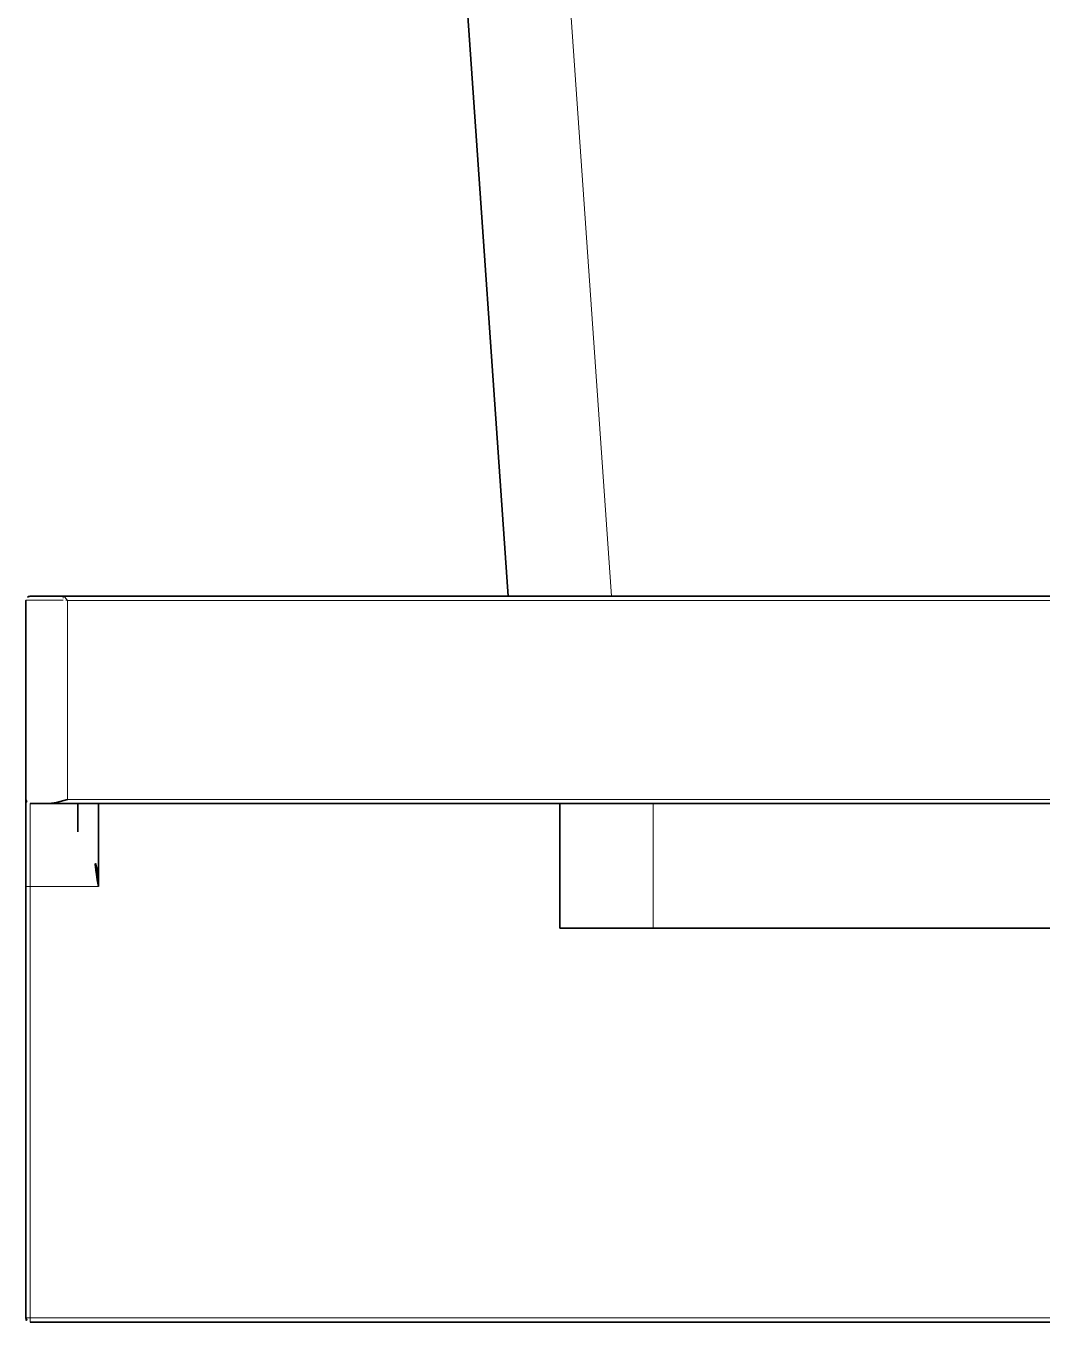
# Model space of a CAD drawing. Extents: x 16296677952 to 16296679688, y -37409618576 to -37409617304.
# Drawn here: x 16296678216.2 to 16296678265.2, y -37409618217.1 to -37409618154.6 of the extents above; entities that cross this region are included whole.
import ezdxf

# ---------------------------------------------------------------- set-up
doc = ezdxf.new("R2010")
doc.units = 0
doc.header["$LTSCALE"] = 10
doc.header["$MEASUREMENT"] = 0
doc.layers.get('0').update_dxf_attribs({"linetype": 'CONTINUOUS'})

msp = doc.modelspace()

# ---------------------------------------------------------------- linework, layer by layer
at = {"color": 7, "lineweight": 35}
for p, q in [((16296678233.16884, -37409618092.0867), (16296678239.41884, -37409618182.0867)), ((16296678312.3589, -37409618182.0867), (16296678217.97887, -37409618182.0867)), ((16296678313.040661, -37409618192.0867), (16296678217.29707, -37409618192.0867)), ((16296678246.41884, -37409618198.0867), (16296678283.91884, -37409618198.0867)), ((16296678216.368879, -37409618217.0867), (16296678313.968889, -37409618217.0867)), ((16296678219.988819, -37409618217.0867), (16296678310.348949, -37409618217.0867))]:
    msp.add_line(p, q, dxfattribs=at)
at = {"color": 7, "lineweight": 13}
for p, q in [((16296678238.156879, -37409618092.0867), (16296678244.406879, -37409618182.0867)), ((16296678307.558611, -37409618182.286713), (16296678225.24843, -37409618182.286713)), ((16296678307.558611, -37409618191.886688), (16296678225.24843, -37409618191.886688)), ((16296678216.368879, -37409618216.886688), (16296678313.968889, -37409618216.886688))]:
    msp.add_line(p, q, dxfattribs=at)
at = {"color": 7, "lineweight": 35, "ltscale": 0.239999}
msp.add_line((16296678216.168871, -37409618182.286713), (16296678216.168871, -37409618191.886688), dxfattribs=at)
at = {"color": 7, "lineweight": 13, "ltscale": 0.044476}
msp.add_line((16296678217.958941, -37409618182.276703), (16296678216.17992, -37409618182.276703), dxfattribs=at)
at = {"color": 7, "lineweight": 35, "ltscale": 0.04025}
msp.add_line((16296678217.97887, -37409618182.0867), (16296678216.368879, -37409618182.0867), dxfattribs=at)
at = {"color": 7, "lineweight": 13, "ltscale": 0.239999}
msp.add_line((16296678218.168871, -37409618182.286713), (16296678218.168871, -37409618191.886688), dxfattribs=at)
at = {"color": 7, "lineweight": 13, "ltscale": 0.176989}
for p, q in [((16296678225.24843, -37409618182.286713), (16296678218.168871, -37409618182.286713)), ((16296678225.24843, -37409618191.886688), (16296678218.168871, -37409618191.886688))]:
    msp.add_line(p, q, dxfattribs=at)
at = {"color": 7, "lineweight": 35, "ltscale": 0.105}
msp.add_line((16296678216.168871, -37409618191.886688), (16296678216.168871, -37409618196.0867), dxfattribs=at)
at = {"color": 7, "lineweight": 35, "ltscale": 0.023205}
msp.add_line((16296678216.368879, -37409618192.0867), (16296678217.29707, -37409618192.0867), dxfattribs=at)
at = {"color": 7, "lineweight": 13, "ltscale": 0.1}
msp.add_line((16296678216.368879, -37409618196.0867), (16296678216.368879, -37409618192.0867), dxfattribs=at)
at = {"color": 7, "lineweight": 35, "ltscale": 0.033856}
msp.add_line((16296678218.668871, -37409618193.440948), (16296678218.668871, -37409618192.0867), dxfattribs=at)
at = {"color": 7, "lineweight": 35, "ltscale": 0.100002}
msp.add_line((16296678219.668871, -37409618192.086639), (16296678219.668871, -37409618196.0867), dxfattribs=at)
at = {"color": 7, "lineweight": 35, "ltscale": 0.15}
msp.add_line((16296678241.91884, -37409618192.0867), (16296678241.91884, -37409618198.0867), dxfattribs=at)
at = {"color": 7, "lineweight": 13, "ltscale": 0.15}
msp.add_line((16296678246.41884, -37409618192.0867), (16296678246.41884, -37409618198.0867), dxfattribs=at)
at = {"color": 7, "lineweight": 35, "ltscale": 0.025}
msp.add_line((16296678216.168871, -37409618196.0867), (16296678216.168871, -37409618197.0867), dxfattribs=at)
at = {"color": 7, "lineweight": 13, "ltscale": 0.005}
for p, q in [((16296678216.368879, -37409618196.0867), (16296678216.168871, -37409618196.0867)), ((16296678216.368879, -37409618217.0867), (16296678216.368879, -37409618216.886688))]:
    msp.add_line(p, q, dxfattribs=at)
at = {"color": 7, "lineweight": 13, "ltscale": 0.0825}
msp.add_line((16296678216.368879, -37409618196.0867), (16296678219.668871, -37409618196.0867), dxfattribs=at)
at = {"color": 7, "lineweight": 13, "ltscale": 0.025}
msp.add_line((16296678216.368879, -37409618196.0867), (16296678216.368879, -37409618197.0867), dxfattribs=at)
at = {"color": 7, "lineweight": 35, "ltscale": 0.275}
msp.add_line((16296678216.168871, -37409618208.0867), (16296678216.168871, -37409618197.0867), dxfattribs=at)
at = {"color": 7, "lineweight": 13, "ltscale": 0.018827}
msp.add_line((16296678216.368879, -37409618197.839783), (16296678216.368879, -37409618197.0867), dxfattribs=at)
at = {"color": 7, "lineweight": 13, "ltscale": 0.256173}
msp.add_line((16296678216.368879, -37409618208.0867), (16296678216.368879, -37409618197.839783), dxfattribs=at)
at = {"color": 7, "lineweight": 35, "ltscale": 0.1125}
msp.add_line((16296678241.91884, -37409618198.0867), (16296678246.41884, -37409618198.0867), dxfattribs=at)
at = {"color": 7, "lineweight": 35, "ltscale": 0.22}
msp.add_line((16296678216.168871, -37409618216.886688), (16296678216.168871, -37409618208.0867), dxfattribs=at)
at = {"color": 7, "lineweight": 13, "ltscale": 0.22}
msp.add_line((16296678216.368879, -37409618216.886688), (16296678216.368879, -37409618208.0867), dxfattribs=at)
at = {"color": 7, "lineweight": 13, "ltscale": 0.000170135}
msp.add_line((16296678216.175671, -37409618216.886688), (16296678216.168871, -37409618216.886688), dxfattribs=at)
at = {"color": 7, "lineweight": 13, "ltscale": 0.00483}
msp.add_line((16296678216.368879, -37409618216.886688), (16296678216.175671, -37409618216.886688), dxfattribs=at)
at = {"color": 7, "lineweight": 13}
msp.add_lwpolyline([(16296678218.168871, -37409618182.286713), (16296678218.048229, -37409618182.126343), (16296678218.01173, -37409618182.097023), (16296678217.97887, -37409618182.0867)], dxfattribs=at)
at = {"color": 7, "lineweight": 35}
msp.add_lwpolyline([(16296678218.168871, -37409618191.886688), (16296678217.6458, -37409618192.038422), (16296678217.29707, -37409618192.0867)], dxfattribs=at)
for centre, radius, start, end in [((16296678216.179399, -37409618182.287354), 0.010603, 87.17005504, 176.49726752), ((16296678216.369459, -37409618182.276093), 0.189478, 90.18392411, 180.18272165), ((16296678216.368879, -37409618191.886688), 0.2, 180, 270), ((16296678215.668871, -37409618196.0867), 3.999999, 0, 41.40962901), ((16296678216.368879, -37409618216.886688), 0.2, 180, 270)]:
    msp.add_arc(centre, radius, start, end, dxfattribs=at)
at = {"color": 7, "lineweight": 13}
msp.add_arc((16296678217.90559, -37409618185.493874), 3.217757, 85.30718301, 89.05039632, dxfattribs=at)
msp.add_ellipse((16296678217.97887, -37409618182.276703), major_axis=(0, -0.190002), ratio=0.104972376, start_param=3.141592653, end_param=4.71238898, dxfattribs=at)

doc.saveas('drawing.dxf')
